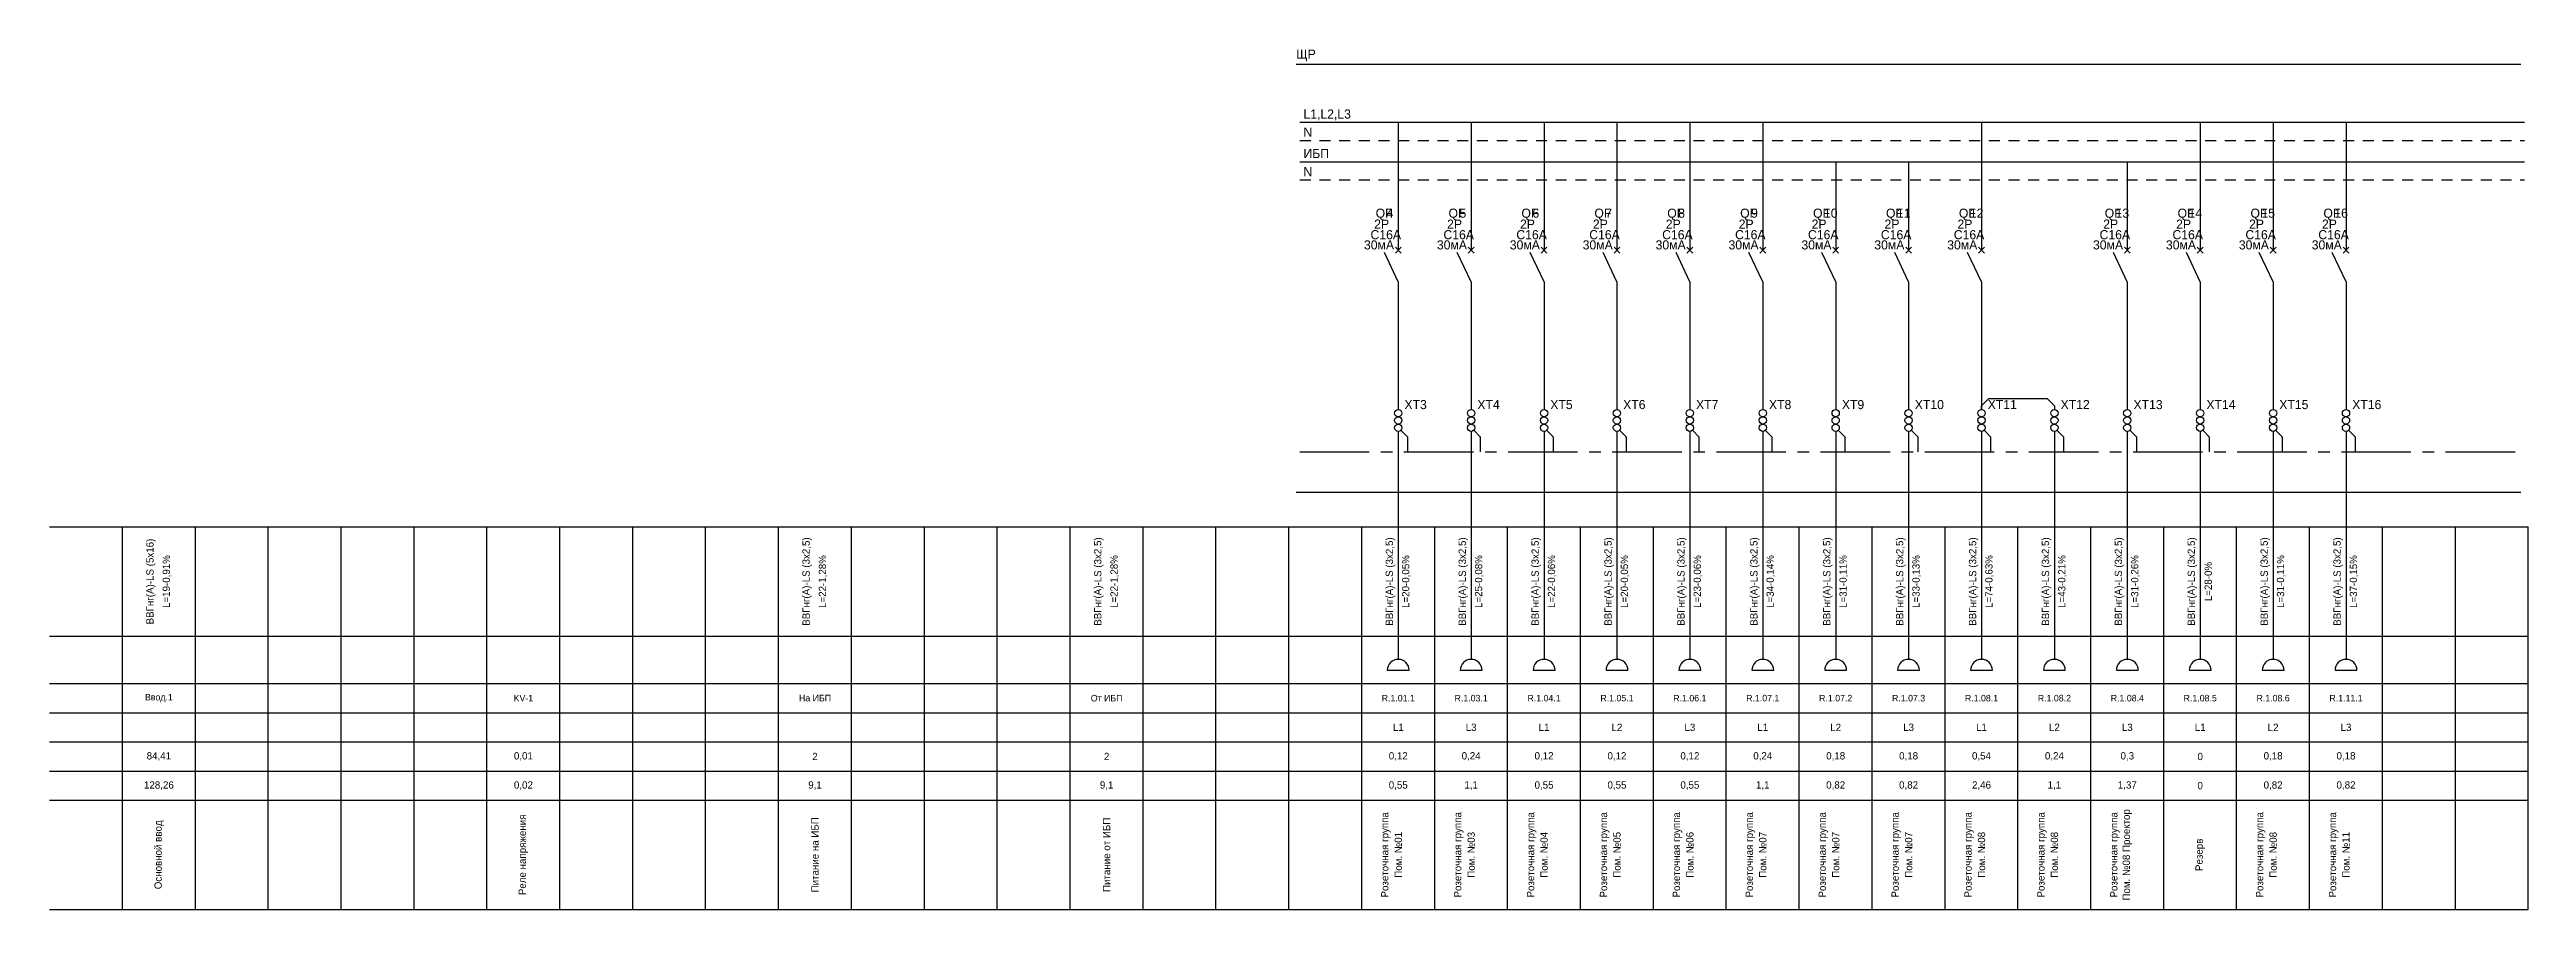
# Model space of a CAD drawing. Header units: millimetres. Extents: x 2497 to 11797, y 1522 to 1758.
# Drawn here: x 2497 to 3177, y 1522 to 1758 of the extents above; entities that cross this region are included whole.
import ezdxf
from ezdxf.enums import TextEntityAlignment as Align

# ---------------------------------------------------------------- set-up
doc = ezdxf.new("R2010")
doc.units = ezdxf.units.MM
doc.linetypes.add('CENTER2', pattern=[28.575, 19.05, -3.175, 3.175, -3.175])
doc.linetypes.add('JIS_02_0.7', pattern=[1.35, 0.75, -0.6])
for name, color, linetype in [('SX_BLOCKS', 7, 'Continuous'), ('SX_BOUND', 8, 'Continuous'), ('SX_LINES', 7, 'Continuous'), ('SX_N', 4, 'JIS_02_0.7'), ('SX_PE', 3, 'CENTER2'), ('SX_TABLE', 7, 'Continuous'), ('SX_TEXT', 7, 'Continuous')]:
    doc.layers.add(name, color=color, linetype=linetype)
doc.styles.add('UNC_GOST_Scheme', font='txt')

# ---------------------------------------------------------------- blocks, each defined once
blk = doc.blocks.new('SX_TCOL')
for p, q in [((-10, 105), (10, 105)), ((10, 0), (10, 105)), ((-10, 75), (10, 75)), ((-10, 62), (10, 62)), ((-10, 54), (10, 54)), ((-10, 46), (10, 46)), ((-10, 38), (10, 38)), ((-10, 30), (10, 30)), ((-10, 0), (10, 0))]:
    blk.add_line(p, q)
at = {"style": 'UNC_GOST_Scheme'}
for tag, p in [('CAB1', (-2.2, 90)), ('CAB2', (2.2, 90)), ('NAME1', (-3.4, 15)), ('NAME2', (0, 15)), ('NAME3', (3.4, 15))]:
    blk.add_attdef(tag, text='', height=2, rotation=90, dxfattribs=at).set_placement(p, align=Align.MIDDLE)
for tag, height, p in [('LINE', 1.8, (0, 58)), ('PH', 2, (0, 50)), ('POW', 2, (0, 42)), ('CUR', 2, (0, 34))]:
    blk.add_attdef(tag, text='', height=height, dxfattribs=at).set_placement(p, align=Align.MIDDLE)
blk = doc.blocks.new('SX_QF')
for p, q in [((0, -45), (-3.8, -36.9)), ((-0.8, -37.1), (0.8, -35.5)), ((-0.8, -35.5), (0.8, -37.1)), ((0, -45), (0, -54.3))]:
    blk.add_line(p, q)
at = {"style": 'UNC_GOST_Scheme'}
blk.add_text('QF', height=2.5, dxfattribs=at).set_placement((-6.2, -27.4))
for tag, p in [('N', (-3.2, -27.4)), ('MA', (-9.4, -36.1)), ('A', (-7.6, -33.3)), ('P', (-6.6, -30.4))]:
    blk.add_attdef(tag, p, '', height=2.5, dxfattribs=at)
blk = doc.blocks.new('SX_XT')
at = {"color": 30}
blk.add_circle((0, -1), 1, dxfattribs=at)
at = {"color": 5}
blk.add_circle((0, -3), 1, dxfattribs=at)
at = {"color": 3}
blk.add_circle((0, -5), 1, dxfattribs=at)
at = {"style": 'UNC_GOST_Scheme'}
blk.add_attdef('N', (1.7, 0.1), '', height=2.5, dxfattribs=at)
blk = doc.blocks.new('SX_U_SOCKET')
for p, q in [((0, 0), (0, -3.8)), ((-3, -6.77), (3, -6.77))]:
    blk.add_line(p, q)
blk.add_arc((0, -6.77), 3, 0, 180)

msp = doc.modelspace()

# ---------------------------------------------------------------- linework, layer by layer
at = {"layer": 'SX_BOUND'}
for p, q in [((2839.18, 1754.46), (3175.18, 1754.46)), ((2839.18, 1636.96), (3175.18, 1636.96))]:
    msp.add_line(p, q, dxfattribs=at)
at = {"layer": 'SX_LINES'}
for p, q in [((2840.18, 1738.51), (3176.18, 1738.51)), ((2867.18, 1738.51), (2867.18, 1703.4)), ((2887.18, 1738.51), (2887.18, 1703.4)), ((2907.18, 1738.51), (2907.18, 1703.4)), ((2927.18, 1738.51), (2927.18, 1703.4)), ((2947.18, 1738.51), (2947.18, 1703.4)), ((2967.18, 1738.51), (2967.18, 1703.4)), ((3027.18, 1738.51), (3027.18, 1703.4)), ((3087.18, 1738.51), (3087.18, 1703.4)), ((3107.18, 1738.51), (3107.18, 1703.4)), ((3127.18, 1738.51), (3127.18, 1703.4)), ((2840.18, 1727.68), (3176.18, 1727.68)), ((2987.18, 1727.68), (2987.18, 1703.4)), ((3007.18, 1727.68), (3007.18, 1703.4)), ((3067.18, 1727.68), (3067.18, 1703.4)), ((2867.18, 1685.42), (2867.18, 1659.68)), ((2887.18, 1685.42), (2887.18, 1659.68)), ((2907.18, 1685.42), (2907.18, 1659.68)), ((2927.18, 1685.42), (2927.18, 1659.68)), ((2947.18, 1685.42), (2947.18, 1659.68)), ((2967.18, 1685.42), (2967.18, 1659.68)), ((2987.18, 1685.42), (2987.18, 1659.68)), ((3007.18, 1685.42), (3007.18, 1659.68)), ((3027.18, 1685.42), (3027.18, 1659.68)), ((3067.18, 1685.42), (3067.18, 1659.68)), ((3087.18, 1685.42), (3087.18, 1659.68)), ((3107.18, 1685.42), (3107.18, 1659.68)), ((3127.18, 1685.42), (3127.18, 1659.68)), ((3027.18, 1660.68), (3029.18, 1662.68)), ((3027.18, 1659.68), (3027.18, 1660.68)), ((3029.18, 1662.68), (3045.18, 1662.68)), ((3045.18, 1662.68), (3047.18, 1660.68)), ((3047.18, 1660.68), (3047.18, 1659.68)), ((2867.18, 1653.68), (2867.18, 1594.87)), ((2887.18, 1653.68), (2887.18, 1594.87)), ((2907.18, 1653.68), (2907.18, 1594.87)), ((2927.18, 1653.68), (2927.18, 1594.87)), ((2947.18, 1653.68), (2947.18, 1594.87)), ((2967.18, 1653.68), (2967.18, 1594.87)), ((2987.18, 1653.68), (2987.18, 1594.87)), ((3007.18, 1653.68), (3007.18, 1594.87)), ((3027.18, 1653.68), (3027.18, 1594.87)), ((3047.18, 1653.68), (3047.18, 1594.87)), ((3067.18, 1653.68), (3067.18, 1594.87)), ((3087.18, 1653.68), (3087.18, 1594.87)), ((3107.18, 1653.68), (3107.18, 1594.87)), ((3127.18, 1653.68), (3127.18, 1594.87))]:
    msp.add_line(p, q, dxfattribs=at)
at = {"layer": 'SX_N', "ltscale": 4}
for p, q in [((2840.18, 1733.51), (3176.18, 1733.51)), ((2840.18, 1722.68), (3176.18, 1722.68))]:
    msp.add_line(p, q, dxfattribs=at)
at = {"layer": 'SX_PE'}
for p, q in [((2867.88, 1653.98), (2869.68, 1652.18)), ((2869.68, 1652.18), (2869.68, 1648.06)), ((2887.88, 1653.98), (2889.68, 1652.18)), ((2889.68, 1652.18), (2889.68, 1648.06)), ((2907.88, 1653.98), (2909.68, 1652.18)), ((2909.68, 1652.18), (2909.68, 1648.06)), ((2927.88, 1653.98), (2929.68, 1652.18)), ((2929.68, 1652.18), (2929.68, 1648.06)), ((2947.88, 1653.98), (2949.68, 1652.18)), ((2949.68, 1652.18), (2949.68, 1648.06)), ((2967.88, 1653.98), (2969.68, 1652.18)), ((2969.68, 1652.18), (2969.68, 1648.06)), ((2987.88, 1653.98), (2989.68, 1652.18)), ((2989.68, 1652.18), (2989.68, 1648.06)), ((3007.88, 1653.98), (3009.68, 1652.18)), ((3009.68, 1652.18), (3009.68, 1648.06)), ((3027.88, 1653.98), (3029.68, 1652.18)), ((3029.68, 1652.18), (3029.68, 1648.06)), ((3047.88, 1653.98), (3049.68, 1652.18)), ((3049.68, 1652.18), (3049.68, 1648.06)), ((3067.88, 1653.98), (3069.68, 1652.18)), ((3069.68, 1652.18), (3069.68, 1648.06)), ((3087.88, 1653.98), (3089.68, 1652.18)), ((3089.68, 1652.18), (3089.68, 1648.06)), ((3107.88, 1653.98), (3109.68, 1652.18)), ((3109.68, 1652.18), (3109.68, 1648.06)), ((3127.88, 1653.98), (3129.68, 1652.18)), ((3129.68, 1652.18), (3129.68, 1648.06)), ((2840.18, 1648.06), (3176.18, 1648.06))]:
    msp.add_line(p, q, dxfattribs=at)

# ---------------------------------------------------------------- block references
at = {"layer": 'SX_BLOCKS'}
for name, p, values in [('SX_QF', (2867.18, 1739.7), {'N': '4', 'P': '2P', 'A': 'С16А', 'MA': '30мА'}), ('SX_QF', (2887.18, 1739.7), {'N': '5', 'P': '2P', 'A': 'С16А', 'MA': '30мА'}), ('SX_QF', (2907.18, 1739.7), {'N': '6', 'P': '2P', 'A': 'С16А', 'MA': '30мА'}), ('SX_QF', (2927.18, 1739.7), {'N': '7', 'P': '2P', 'A': 'С16А', 'MA': '30мА'}), ('SX_QF', (2947.18, 1739.7), {'N': '8', 'P': '2P', 'A': 'С16А', 'MA': '30мА'}), ('SX_QF', (2967.18, 1739.7), {'N': '9', 'P': '2P', 'A': 'С16А', 'MA': '30мА'}), ('SX_QF', (2987.18, 1739.7), {'N': '10', 'P': '2P', 'A': 'С16А', 'MA': '30мА'}), ('SX_QF', (3007.18, 1739.7), {'N': '11', 'P': '2P', 'A': 'С16А', 'MA': '30мА'}), ('SX_QF', (3027.18, 1739.7), {'N': '12', 'P': '2P', 'A': 'С16А', 'MA': '30мА'}), ('SX_QF', (3067.18, 1739.7), {'N': '13', 'P': '2P', 'A': 'С16А', 'MA': '30мА'}), ('SX_QF', (3087.18, 1739.7), {'N': '14', 'P': '2P', 'A': 'С16А', 'MA': '30мА'}), ('SX_QF', (3107.18, 1739.7), {'N': '15', 'P': '2P', 'A': 'С16А', 'MA': '30мА'}), ('SX_QF', (3127.18, 1739.7), {'N': '16', 'P': '2P', 'A': 'С16А', 'MA': '30мА'}), ('SX_XT', (2867.18, 1659.68), {'N': 'XT3'}), ('SX_XT', (2887.18, 1659.68), {'N': 'XT4'}), ('SX_XT', (2907.18, 1659.68), {'N': 'XT5'}), ('SX_XT', (2927.18, 1659.68), {'N': 'XT6'}), ('SX_XT', (2947.18, 1659.68), {'N': 'XT7'}), ('SX_XT', (2967.18, 1659.68), {'N': 'XT8'}), ('SX_XT', (2987.18, 1659.68), {'N': 'XT9'}), ('SX_XT', (3007.18, 1659.68), {'N': 'XT10'}), ('SX_XT', (3027.18, 1659.68), {'N': 'XT11'}), ('SX_XT', (3047.18, 1659.68), {'N': 'XT12'}), ('SX_XT', (3067.18, 1659.68), {'N': 'XT13'}), ('SX_XT', (3087.18, 1659.68), {'N': 'XT14'}), ('SX_XT', (3107.18, 1659.68), {'N': 'XT15'}), ('SX_XT', (3127.18, 1659.68), {'N': 'XT16'})]:
    msp.add_blockref(name, p, dxfattribs=at).add_auto_attribs(values)
for p in [(2867.18, 1594.87), (2887.18, 1594.87), (2907.18, 1594.87), (2927.18, 1594.87), (2947.18, 1594.87), (2967.18, 1594.87), (2987.18, 1594.87), (3007.18, 1594.87), (3027.18, 1594.87), (3047.18, 1594.87), (3067.18, 1594.87), (3087.18, 1594.87), (3107.18, 1594.87), (3127.18, 1594.87)]:
    msp.add_blockref('SX_U_SOCKET', p, dxfattribs=at)
at = {"layer": 'SX_TABLE'}
for p in [(2507.18, 1522.46), (2547.18, 1522.46), (2567.18, 1522.46), (2587.18, 1522.46), (2607.18, 1522.46), (2647.18, 1522.46), (2667.18, 1522.46), (2687.18, 1522.46), (2727.18, 1522.46), (2747.18, 1522.46), (2767.18, 1522.46), (2807.18, 1522.46), (2827.18, 1522.46), (2847.18, 1522.46), (3147.18, 1522.46), (3167.18, 1522.46)]:
    msp.add_blockref('SX_TCOL', p, dxfattribs=at)
for p, values in [((2527.18, 1522.46), {'NAME2': 'Основной ввод', 'CUR': '128,26', 'POW': '84,41', 'LINE': 'Ввод.1', 'CAB1': 'ВВГнг(А)-LS (5х16)', 'CAB2': 'L=19-0,91%'}), ((2627.18, 1522.46), {'NAME2': 'Реле напряжения', 'CUR': '0,02', 'POW': '0,01', 'LINE': 'KV-1'}), ((2707.18, 1522.46), {'NAME2': 'Питание на ИБП', 'CUR': '9,1', 'POW': '2', 'LINE': 'На ИБП', 'CAB1': 'ВВГнг(А)-LS (3х2,5)', 'CAB2': 'L=22-1,28%'}), ((2787.18, 1522.46), {'NAME2': 'Питание от ИБП', 'CUR': '9,1', 'POW': '2', 'LINE': 'От ИБП', 'CAB1': 'ВВГнг(А)-LS (3х2,5)', 'CAB2': 'L=22-1,28%'}), ((2867.18, 1522.46), {'NAME1': 'Розеточная группа', 'NAME2': 'Пом. №01', 'CUR': '0,55', 'POW': '0,12', 'PH': 'L1', 'LINE': 'R.1.01.1', 'CAB1': 'ВВГнг(А)-LS (3х2,5)', 'CAB2': 'L=20-0,05%'}), ((2887.18, 1522.46), {'NAME1': 'Розеточная группа', 'NAME2': 'Пом. №03', 'CUR': '1,1', 'POW': '0,24', 'PH': 'L3', 'LINE': 'R.1.03.1', 'CAB1': 'ВВГнг(А)-LS (3х2,5)', 'CAB2': 'L=25-0,08%'}), ((2907.18, 1522.46), {'NAME1': 'Розеточная группа', 'NAME2': 'Пом. №04', 'CUR': '0,55', 'POW': '0,12', 'PH': 'L1', 'LINE': 'R.1.04.1', 'CAB1': 'ВВГнг(А)-LS (3х2,5)', 'CAB2': 'L=22-0,06%'}), ((2927.18, 1522.46), {'NAME1': 'Розеточная группа', 'NAME2': 'Пом. №05', 'CUR': '0,55', 'POW': '0,12', 'PH': 'L2', 'LINE': 'R.1.05.1', 'CAB1': 'ВВГнг(А)-LS (3х2,5)', 'CAB2': 'L=20-0,05%'}), ((2947.18, 1522.46), {'NAME1': 'Розеточная группа', 'NAME2': 'Пом. №06', 'CUR': '0,55', 'POW': '0,12', 'PH': 'L3', 'LINE': 'R.1.06.1', 'CAB1': 'ВВГнг(А)-LS (3х2,5)', 'CAB2': 'L=23-0,06%'}), ((2967.18, 1522.46), {'NAME1': 'Розеточная группа', 'NAME2': 'Пом. №07', 'CUR': '1,1', 'POW': '0,24', 'PH': 'L1', 'LINE': 'R.1.07.1', 'CAB1': 'ВВГнг(А)-LS (3х2,5)', 'CAB2': 'L=34-0,14%'}), ((2987.18, 1522.46), {'NAME1': 'Розеточная группа', 'NAME2': 'Пом. №07', 'CUR': '0,82', 'POW': '0,18', 'PH': 'L2', 'LINE': 'R.1.07.2', 'CAB1': 'ВВГнг(А)-LS (3х2,5)', 'CAB2': 'L=31-0,11%'}), ((3007.18, 1522.46), {'NAME1': 'Розеточная группа', 'NAME2': 'Пом. №07', 'CUR': '0,82', 'POW': '0,18', 'PH': 'L3', 'LINE': 'R.1.07.3', 'CAB1': 'ВВГнг(А)-LS (3х2,5)', 'CAB2': 'L=33-0,13%'}), ((3027.18, 1522.46), {'NAME1': 'Розеточная группа', 'NAME2': 'Пом. №08', 'CUR': '2,46', 'POW': '0,54', 'PH': 'L1', 'LINE': 'R.1.08.1', 'CAB1': 'ВВГнг(А)-LS (3х2,5)', 'CAB2': 'L=74-0,63%'}), ((3047.18, 1522.46), {'NAME1': 'Розеточная группа', 'NAME2': 'Пом. №08', 'CUR': '1,1', 'POW': '0,24', 'PH': 'L2', 'LINE': 'R.1.08.2', 'CAB1': 'ВВГнг(А)-LS (3х2,5)', 'CAB2': 'L=43-0,21%'}), ((3067.18, 1522.46), {'NAME1': 'Розеточная группа', 'NAME2': 'Пом. №08 Проектор', 'CUR': '1,37', 'POW': '0,3', 'PH': 'L3', 'LINE': 'R.1.08.4', 'CAB1': 'ВВГнг(А)-LS (3х2,5)', 'CAB2': 'L=31-0,26%'}), ((3087.18, 1522.46), {'NAME2': 'Резерв', 'CUR': '0', 'POW': '0', 'PH': 'L1', 'LINE': 'R.1.08.5', 'CAB1': 'ВВГнг(А)-LS (3х2,5)', 'CAB2': 'L=28-0%'}), ((3107.18, 1522.46), {'NAME1': 'Розеточная группа', 'NAME2': 'Пом. №08', 'CUR': '0,82', 'POW': '0,18', 'PH': 'L2', 'LINE': 'R.1.08.6', 'CAB1': 'ВВГнг(А)-LS (3х2,5)', 'CAB2': 'L=31-0,11%'}), ((3127.18, 1522.46), {'NAME1': 'Розеточная группа', 'NAME2': 'Пом. №11', 'CUR': '0,82', 'POW': '0,18', 'PH': 'L3', 'LINE': 'R.1.11.1', 'CAB1': 'ВВГнг(А)-LS (3х2,5)', 'CAB2': 'L=37-0,15%'})]:
    msp.add_blockref('SX_TCOL', p, dxfattribs=at).add_auto_attribs(values)

# ---------------------------------------------------------------- texts
at = {"layer": 'SX_TEXT', "style": 'UNC_GOST_Scheme'}
for s, p in [('ЩР', (2839.18, 1755.96)), ('L1,L2,L3', (2841.18, 1739.51)), ('N', (2841.18, 1734.51)), ('ИБП', (2841.18, 1728.68)), ('N', (2841.18, 1723.68))]:
    msp.add_text(s, height=2.5, dxfattribs=at).set_placement(p)

doc.saveas('drawing.dxf')
